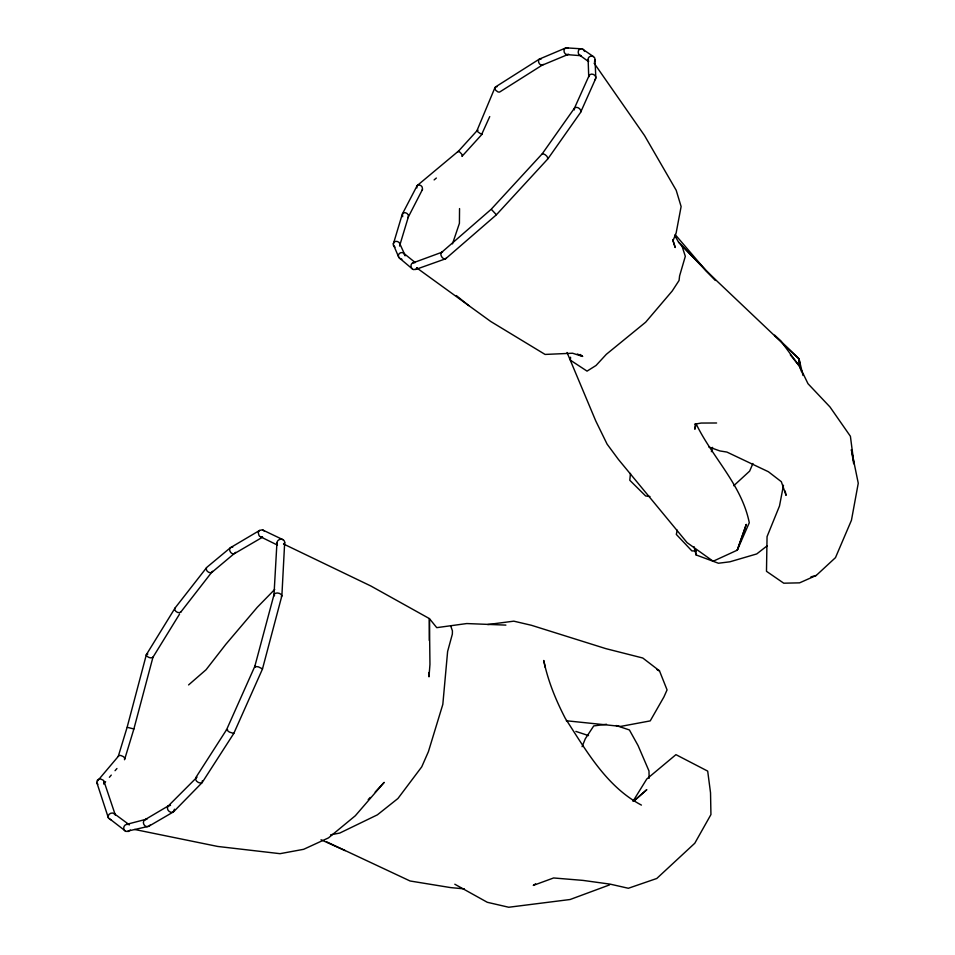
<?xml version="1.0" encoding="UTF-8"?>
<svg xmlns="http://www.w3.org/2000/svg" width="955" height="955" viewBox="0 0 955 955"><rect width="100%" height="100%" fill="white"/><g stroke="black" fill="none" stroke-linecap="round" stroke-linejoin="round"><path stroke-width="1.43" d="M429.034 672.475L428.998 676.844L429.953 664.346L429.428 618.613L370.85 586L283.504 543.98M429.273 640.447L429.428 618.613L436.745 627.65L466.744 623.555L505.887 625.107M174.49 809.219L173.094 812.096L148.789 826.278L126.048 831.483L108.345 817.826L96.873 782.718A1.767 1.576 2.1 0 1 96.765 781.847L118.695 755.894A3.211 2.053 21.8 0 1 120.867 755.512L123.35 756.611A3.927 2.507 21.8 0 1 124.675 758.545L124.484 759.738M459.546 208.572L459.415 223.327L452.479 243.871M630.479 473.429L629.775 480.246L645.628 495.955L649.961 496.516M798.834 363.115L799.037 358.901L705.972 270.611L678.539 242.116L675.054 236.04M284.674 542.524L281.88 595.789L262.446 669.085L233.784 733.452L202.138 782.599L173.762 811.607M570.565 357.218L570.41 360.19L587.05 371.125L596.027 365.49L606.353 354.293L645.676 322.193L672.201 291.024L679.065 280.484L679.602 275.876L685.32 256.322L681.87 245.638L678.539 242.116M276.938 542.846L274.001 594.667L254.794 666.447L255.463 667.044M417.049 185.831L402.473 213.789L402.664 216.69M399.548 246.056L408.43 216.654C409.086 213.598 404.371 211.127 402.473 213.789M695.192 425.238L694.846 429.261L696.207 423.948M402.198 214.457L393.245 244.325L398.915 257.611L412.202 268.785M399.847 245.316C400.837 241.46 394.32 239.55 393.317 243.513M445.901 258.554L496.325 214.863L547.943 158.781L580.556 112.463L595.645 78.656C596.994 74.753 590.393 72.091 588.889 76.054L574.301 108.5L574.373 109.909M580.855 111.914C581.32 108.954 577.071 106.053 574.612 107.951L542.273 153.743L491.097 209.372L441.401 252.574M457.457 152.287L477.536 130.167A3.569 0.991 35.3 0 1 478.049 130.274M588.889 76.054L588.734 76.878L588.125 59.341C588.125 54.817 595.407 55.247 595.025 59.699L595.813 77.821M595.025 59.699L594.499 61.418M783.47 485.283L779.495 506.007L767.056 536.626L766.483 571.305L783.745 583.195L799.598 582.848L816.227 575.459L835.482 557.636L851.442 520.284L858.259 483.242L851.383 449.662L853.675 463.712M497.006 86.762L496.325 86.69A1.576 1.039 42.4 0 0 495.717 86.821L494.917 88.409A1.671 1.098 42.4 0 0 495.108 89.137L495.478 89.842A1.659 1.098 42.5 0 0 495.955 90.462L497.782 91.799A1.576 1.039 42.5 0 0 498.474 92.026L499.155 92.086A1.576 1.039 42.5 0 0 499.775 91.955L543.383 64.403M677.322 530.204L676.283 534.382L691.886 550.916L696.267 550.951M264.463 531.35A3.892 3.593 79.4 0 0 262.148 529.846L259.593 530.443L230.418 547.716L206.817 567.342L174.669 608.502C174.216 611.236 178.681 613.958 180.793 612.071L180.913 611.582M711.403 451.667L712.561 447.37M254.794 666.447L258.351 666.829L262.506 668.906M124.699 759.177L133.867 729.023L152.943 657.279L179.552 614.089M180.793 612.071L212.499 571.269M206.411 567.819C205.337 570.66 209.288 573.86 211.879 572.355L235.79 552.3M118.277 756.348L127.122 727.304L146.366 654.653L175.004 608.132M103.844 783.673L104.167 782.467A1.767 1.576 1.9 0 0 104.059 781.608L103.713 780.844A1.755 1.576 2 0 0 103.176 780.199L100.932 779.113A1.85 1.659 2 0 0 100.024 779.053L99.093 779.196A1.862 1.659 2.1 0 0 98.21 779.578L97.207 780.45M542.154 154.03C544.052 153.003 548.648 156.966 547.633 158.888M582.084 746.679L585.308 738.752L593.735 725.919L606.509 724.284M408.43 216.654L407.69 217.859M495.012 87.478L476.987 130.608A2.925 0.812 35.3 0 0 478.013 131.933L480.019 133.366A3.569 0.991 35.3 0 0 481.833 134.058L489.736 116.582M752.91 463.485L749.651 471.113L733.715 485.749M233.784 733.452L229.307 732.043L226.538 729.787L254.854 666.268M408.8 216.069L422.313 189.794M595.645 78.656L594.667 79.993M226.538 729.787L227.6 729.584M632.974 801.317L646.762 779.029L675.937 754.653L707.691 771.115L710.532 792.793L710.938 814.567L694.786 843.241L656.777 878.481L628.354 888.269L610.281 884.163L582.92 880.391L553.602 877.967L533.284 885.416L535.588 883.829M226.657 729.584L195.787 777.633C194.366 780.724 199.428 784.246 202.138 782.599L202.353 780.713M197.028 777.155L168.128 806.104C165.669 809.016 169.811 813.624 173.094 812.096M150.102 825.025L148.789 826.278M103.725 783.864L105.623 781.668M109.395 777.286L111.281 775.09M115.054 770.697L116.94 768.512M495.37 87.024L539.36 59.103L565.981 47.846L582.18 48.86L593.413 56.572M281.331 596.78L281.88 595.789C280.997 592.924 276.186 592.052 274.145 594.129L274.503 595.813M130.334 830.038L127.946 831.614M482.382 133.891L461.957 156.393L462.232 155.665A3.343 1.433 47 0 0 461.468 153.815L459.749 152.048A3.068 1.325 47 0 0 458.09 151.427L417.466 185.354M274.73 589.426L257.289 607.273L225.846 644.291L206.077 669.718L188.589 684.926M368.212 799.598L370.206 797.449M375.196 792.065L384.173 782.372L355.308 815.761L328.508 837.881L303.666 849.305L280.03 853.675L217.716 846.452L134.619 829.465M539.36 59.103C537.176 61.144 539.456 65.573 542.356 65.143L568.643 54.208M634.287 800.708L646.81 789.654L634.633 800.397M434.119 179.91L436.351 178.036M767.152 545.818L756.742 553.936L729.93 561.791L718.435 563.247L696.076 554.927L694.046 546.69M168.128 806.104L170.515 805.328M168.796 805.614L145.124 819.617C141.471 821.503 144.086 827.472 147.93 826.576M262.625 537.152L235.145 553.208C230.752 556.371 226.61 546.642 232.722 547.251M441.902 252.251L412.345 263.126A3.414 3.14 86 0 0 411.02 265.394L411.199 267.245A3.772 3.474 86 0 0 413.778 269.62L416.237 269.119M565.981 47.846C562.65 48.956 563.784 54.531 567.175 54.638L581.356 55.724C577.19 55.677 577.071 48.61 581.344 48.717M609.505 884.927L570.087 899.514L508.74 907.25L487.313 902.296L454.807 884.223M415.485 269.525L445.388 258.865M145.124 819.617L146.939 819.259M145.996 819.318L126.705 824.344C123.613 824.822 122.527 829.334 125.201 831.065M810.938 576.868L816.227 575.459M413.109 262.721L414.816 262.613M694.595 424.187L701.161 423.053L716.596 422.993M487.742 624.546L513.814 621.168L531.469 625.298L605.888 648.648L642.763 658.007L659.475 670.828L667.067 689.904L663.904 696.983L650.224 720.894L620.75 726.397L566.267 720.75M147.834 654.032L146.664 654.33A3.163 1.504 20.8 0 0 146.437 655.536L148.097 657.004A3.748 1.791 20.8 0 0 150.663 657.852L152.645 657.601A3.163 1.504 20.8 0 0 153.015 656.861M567.175 54.638L567.938 54.531M330.573 834.837L339.765 833.058L377.38 814.842L397.937 798.499L421.752 766.829L428.413 751.645L442.822 704.384L447.62 651.453L452.348 634.12L452.431 630.837L450.641 625.752M539.933 58.828L541.282 58.947M126.705 824.344L128.603 824.463M127.337 727.316L133.843 728.975M262.219 537.056L261.324 537.02A3.892 3.593 79.3 0 1 259.008 535.516L258.292 532.795A3.51 3.235 79.3 0 1 259.593 530.443M464.345 888.878L450.641 887.601L410.077 880.988L326.67 841.868M401.924 259.235L399.488 258.304M566.757 47.75L568.285 48.251M111.21 819.784L109.467 819.175M580.27 354.496L582.562 356.406L572.558 353.231L545.078 354.436L490.763 321.501L416.667 267.842M575.853 731.399L588.531 735.589M616.094 725.514L629.405 729.954L638.071 745.568L648.982 770.96L649.137 778.349M708.849 446.976L719.879 450.939L726.886 452.061L768.393 471.734L781.333 481.702L786.072 495.382L785.189 491.073M321.035 839.767L345.173 850.642M577.369 354.03L582.562 356.406M263.031 530.144L282.859 539.635M658.365 670.291L659.475 670.828L656.897 669.515M260.44 536.734L277.463 545.09M129.45 824.893L114.182 813.624C111.496 811.666 107.044 814.567 108.345 817.826M491.55 209.563L496.29 214.684M641.414 805.089C606.341 786.574 586.155 750.451 565.3 718.375C555.715 699.848 548.015 681.082 543.729 660.478L545.281 667.545M415.246 262.553L403.965 253.469C401.697 251.07 397.304 253.66 398.533 256.811M579.721 55.211L588.626 61.645M468.81 305.612L456.299 295.561M582.968 49.23L583.648 49.815M114.182 813.624L115.304 814.973L103.988 781.309M802.988 375.47L799.037 358.901L774.541 335.205L780.796 340.935L799.586 366.386L807.99 383.695L829.955 406.925L850.404 436.28L853.937 463.533M680.736 244.349L715.701 280.495L705.972 270.611L675.149 234.548M97.888 784.258L97.768 784.115A1.755 1.576 2 0 1 97.231 783.482L96.956 783.016M403.965 253.469L405.087 255.833M790.31 354.83L799.586 366.386L800.457 369.036M594.094 63.137L644.553 135.574L676.2 190.296L681.118 206.543L676.14 232.996L673.012 240.684L675.221 247.524L672.702 239.586M696.111 423.829C712.466 457.732 741.713 484.806 749.281 522.731L737.26 550.176L713.146 561.242L687.111 542.667L618.398 459.415L607.094 444.123L595.753 420.928L567.031 352.467M399.775 243.68L404.92 254.961M584.162 50.555L584.484 51.403M588.531 61.108L588.125 59.341M416.905 187.896L416.798 186.44A2.949 2.316 43.4 0 1 418.051 185.043L420.248 185.27A3.498 2.746 43.4 0 1 422.122 186.989L422.552 189.185A2.949 2.316 43.4 0 1 421.883 190.26M799.037 358.901L800.35 365.908M800.875 368.714L801.4 371.519M695.503 549.232L696.076 554.927M277.392 544.541A3.916 3.39 -16.9 0 1 278.418 540.16A3.916 3.39 -16.9 0 1 283.396 539.945A3.916 3.39 -16.9 0 1 284.089 544.266M446.248 258.029A3.76 2.304 57.5 0 1 441.699 256.788A3.76 2.304 57.5 0 1 442.535 252.168M417.323 267.734A3.414 3.14 86 0 1 416.869 268.51M395.036 247.094A3.581 3.354 10 0 1 393.388 245.149M746.249 524.474L737.26 550.176L746.249 524.474"/></g></svg>
